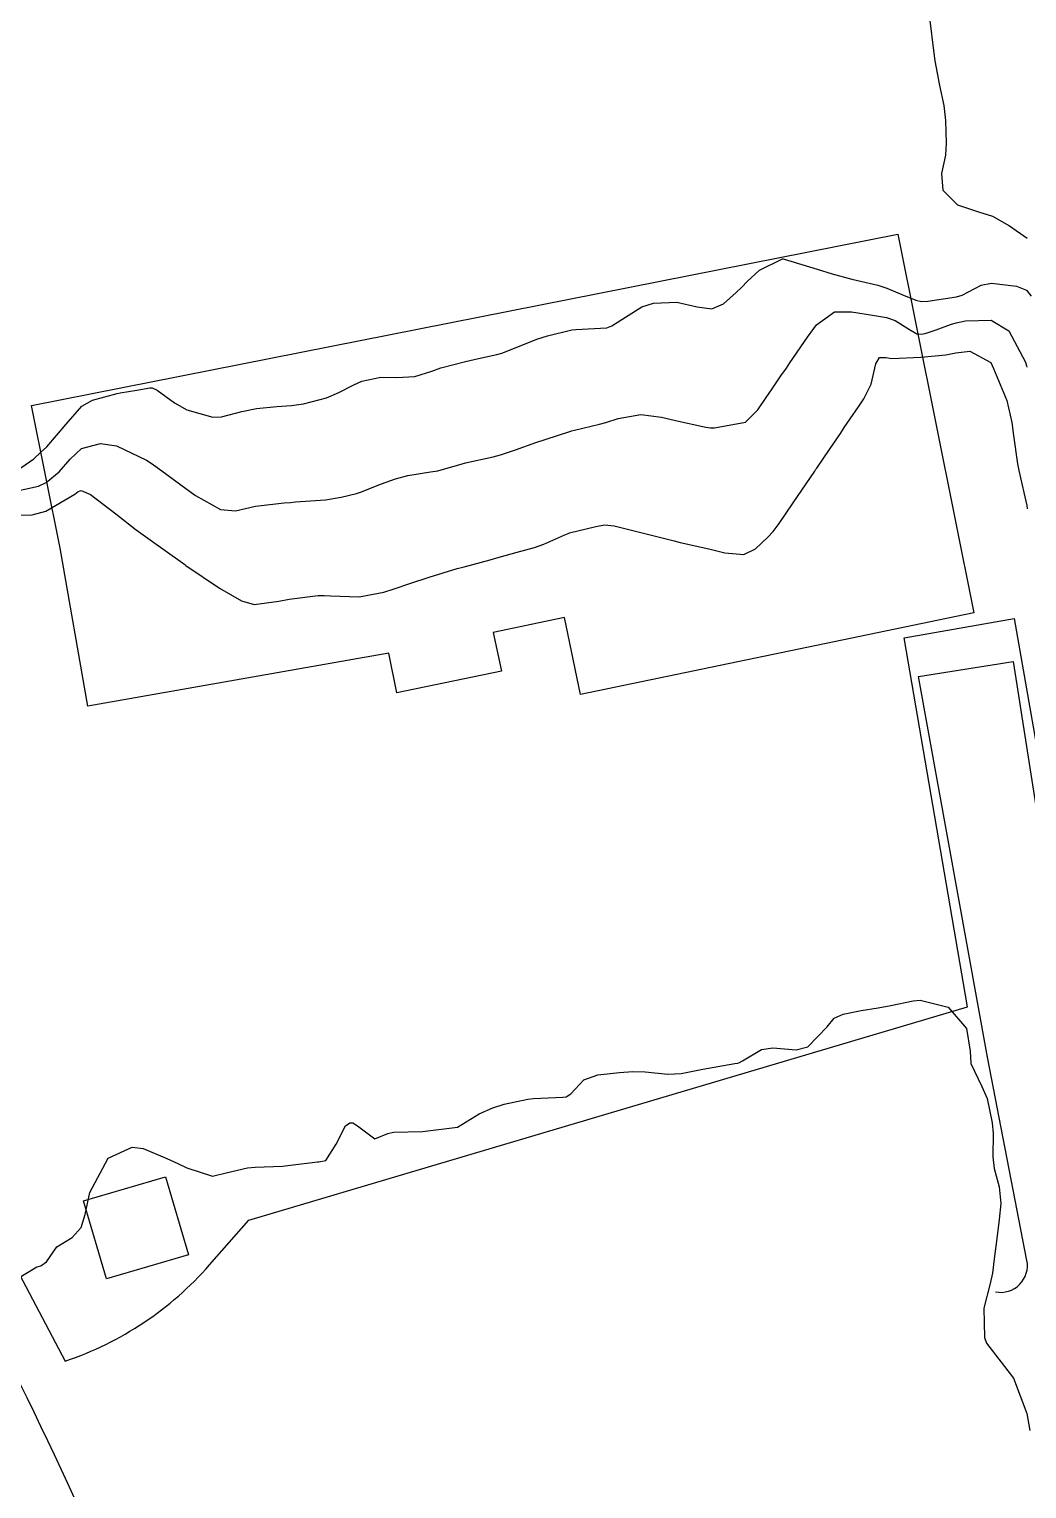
# Model space of a CAD drawing. Header units: metres. Extents: x 298520 to 308411, y 7433745 to 7450750.
# Drawn here: x 301180.5 to 301237.7, y 7443774.1 to 7443857.7 of the extents above; entities that cross this region are included whole.
import ezdxf

# ---------------------------------------------------------------- set-up
doc = ezdxf.new("R2010")
doc.units = ezdxf.units.M
doc.header["$LTSCALE"] = 10
for name, color, linetype in [('Area Verde e Lazer', 94, 'Continuous'), ('Curvas de Nivel 1m', 11, 'Continuous'), ('Curvas de Nivel 5m', 15, 'Continuous'), ('Edificações', 30, 'Continuous'), ('Vias Primárias', 230, 'Continuous')]:
    doc.layers.add(name, color=color, linetype=linetype)

msp = doc.modelspace()

# ---------------------------------------------------------------- linework, layer by layer
at = {"layer": 'Area Verde e Lazer', "elevation": 683.981}
msp.add_lwpolyline([(301244.649, 7444005.746), (301236.077, 7444004.442, 0), (301223.445, 7444002.521, -0.079964), (301213.851, 7444002.604, 0.078577), (301189.512, 7444002.881, -0.017587), (301163.614, 7444000.014, 0.012035), (301150.001, 7443998.659, 0.378668), (301143.289, 7443991.061, -0.057498), (301138.13, 7443946.2, 0.342844), (301149.93, 7443920.553, 0.077568), (301153.355, 7443919.402, 0.010024), (301179.654, 7443915.445, 0.021064), (301218.066, 7443912.089, 0.035305), (301232.21, 7443912.451, 0.299651), (301239.104, 7443918.007, -0.016754)], format="xyb", dxfattribs=at)
at = {"layer": 'Area Verde e Lazer'}
msp.add_lwpolyline([(301326.495, 7443876.39), (301327.851, 7443891.975), (301311.667, 7443897.158), (301221.21, 7443901.155), (301145.725, 7443908.025), (301129.064, 7443878.006), (301142.232, 7443857.624), (301156.923, 7443830.09), (301182.592, 7443781.426, 0.132111), (301190.853, 7443786.932), (301193.112, 7443789.506), (301234.258, 7443801.714), (301230.633, 7443822.851), (301236.94, 7443823.958), (301242.135, 7443794.348, 0.48999), (301249.12, 7443787.23), (301293.341, 7443792.4, 0.298143), (301303.449, 7443800.784), (301321.72, 7443860.091), (301325.295, 7443872.559, 0.050549), (301325.819, 7443873.924)], format="xyb", close=True, dxfattribs=at)
at = {"layer": 'Curvas de Nivel 1m', "flags": 128}
for points, elevation in [([(301232.111, 7443858.225), (301232.315, 7443856.505), (301232.391, 7443855.91), (301232.671, 7443854.501), (301232.907, 7443853.358), (301233.005, 7443852.497), (301233.049, 7443851.188), (301233.001, 7443850.497), (301232.776, 7443849.446), (301232.861, 7443848.499), (301233.7, 7443847.652), (301234.903, 7443847.264), (301235.691, 7443847.005), (301236.665, 7443846.45), (301237.676, 7443845.743)], 682), ([(301180.048, 7443832.591), (301180.791, 7443833.117), (301181.17, 7443833.47), (301181.53, 7443833.795), (301182.642, 7443835.094), (301183.553, 7443836.121), (301184.152, 7443836.479), (301185.561, 7443836.848), (301185.734, 7443836.886), (301186.69, 7443837.049), (301187.429, 7443837.177), (301187.565, 7443837.168), (301187.855, 7443837.036), (301188.846, 7443836.311), (301189.552, 7443835.91), (301191.044, 7443835.499), (301191.548, 7443835.513), (301192.708, 7443835.821), (301193.553, 7443835.988), (301194.706, 7443836.105), (301195.555, 7443836.167), (301196.23, 7443836.26), (301197.56, 7443836.608), (301198.26, 7443836.91), (301199.112, 7443837.355), (301199.573, 7443837.566), (301200.659, 7443837.797), (301201.577, 7443837.778), (301202.616, 7443837.821), (301203.582, 7443838.124), (301204.108, 7443838.319), (301205.591, 7443838.707), (301205.683, 7443838.728), (301206.087, 7443838.815), (301207.317, 7443839.082), (301207.597, 7443839.168), (301208.223, 7443839.415), (301209.605, 7443839.962), (301210.211, 7443840.16), (301211.61, 7443840.502), (301211.833, 7443840.525), (301213.612, 7443840.608), (301213.894, 7443840.726), (301215.624, 7443841.809), (301216.287, 7443842.033), (301217.627, 7443842.076), (301218.784, 7443841.823), (301219.623, 7443841.696), (301220.289, 7443841.981), (301221.023, 7443842.636), (301221.334, 7443842.936), (301221.642, 7443843.268), (301222.362, 7443843.913), (301223.662, 7443844.566), (301223.711, 7443844.56), (301225.654, 7443843.973), (301226.512, 7443843.71), (301227.646, 7443843.41), (301229.134, 7443843.052), (301229.638, 7443842.885), (301230.504, 7443842.527), (301231.311, 7443842.196), (301231.629, 7443842.117), (301231.998, 7443842.137), (301233.632, 7443842.394), (301233.963, 7443842.485), (301235.058, 7443843.053), (301235.643, 7443843.164), (301237.078, 7443843.009), (301237.638, 7443842.781), (301237.915, 7443842.437)], 683), ([(301179.494, 7443831.196), (301181.067, 7443831.547), (301181.503, 7443831.751), (301182.243, 7443832.368), (301182.875, 7443833.09), (301183.529, 7443833.695), (301184.621, 7443833.98), (301185.531, 7443833.859), (301187.251, 7443833.043), (301187.52, 7443832.862), (301188.128, 7443832.417), (301189.499, 7443831.41), (301190.062, 7443831.004), (301191.485, 7443830.208), (301192.338, 7443830.128), (301193.487, 7443830.39), (301195.135, 7443830.591), (301195.49, 7443830.615), (301195.788, 7443830.639), (301197.491, 7443830.766), (301198.388, 7443830.907), (301199.267, 7443831.122), (301199.498, 7443831.199), (301200.714, 7443831.669), (301201.509, 7443831.962), (301202.219, 7443832.156), (301203.516, 7443832.357), (301203.929, 7443832.432), (301205.329, 7443832.823), (301205.523, 7443832.874), (301207.1, 7443833.232), (301207.528, 7443833.344), (301208.371, 7443833.627), (301209.536, 7443834.042), (301210.077, 7443834.225), (301211.542, 7443834.694), (301211.587, 7443834.705), (301211.75, 7443834.748), (301213.187, 7443835.093), (301213.548, 7443835.197), (301214.255, 7443835.424), (301215.552, 7443835.649), (301216.734, 7443835.505), (301217.549, 7443835.311), (301219.289, 7443834.919), (301219.545, 7443834.887), (301219.769, 7443834.88), (301221.549, 7443835.213), (301222.268, 7443835.911), (301222.733, 7443836.618), (301223.071, 7443837.114), (301223.582, 7443837.856), (301223.891, 7443838.302), (301224.096, 7443838.602), (301225.107, 7443840.086), (301225.466, 7443840.582), (301225.615, 7443840.78), (301226.659, 7443841.533), (301227.623, 7443841.533), (301228.822, 7443841.347), (301229.62, 7443841.208), (301230.115, 7443841.03), (301230.946, 7443840.52), (301231.371, 7443840.274), (301231.61, 7443840.247), (301231.835, 7443840.283), (301232.466, 7443840.501), (301233.299, 7443840.811), (301233.617, 7443840.892), (301234.149, 7443841.013), (301235.619, 7443841.049), (301236.643, 7443840.45), (301237.595, 7443838.652), (301237.649, 7443838.439), (301237.664, 7443838.367)], 684), ([(301179.906, 7443786.174), (301180.969, 7443786.821), (301181.194, 7443786.883), (301181.512, 7443787.105), (301182.114, 7443787.966), (301182.987, 7443788.508), (301183.496, 7443789.082), (301183.742, 7443789.82), (301184.007, 7443791.075), (301185.043, 7443793.06), (301186.424, 7443793.672), (301187.049, 7443793.606), (301188.406, 7443793.026), (301189.039, 7443792.747), (301189.558, 7443792.489), (301191.028, 7443792.027), (301191.807, 7443792.206), (301193.036, 7443792.495), (301193.47, 7443792.53), (301195.038, 7443792.599), (301195.349, 7443792.626), (301197.042, 7443792.835), (301197.118, 7443792.843), (301197.517, 7443792.915), (301198.108, 7443793.854), (301198.646, 7443794.904), (301198.888, 7443795.079), (301199.066, 7443795.076), (301199.331, 7443794.896), (301200.324, 7443794.15), (301201.059, 7443794.458), (301201.39, 7443794.537), (301203.06, 7443794.573), (301205.063, 7443794.82), (301206.29, 7443795.592), (301207.08, 7443795.932), (301207.728, 7443796.149), (301209.088, 7443796.429), (301209.404, 7443796.46), (301211.09, 7443796.536), (301211.273, 7443796.565), (301211.547, 7443796.745), (301212.297, 7443797.542), (301213.104, 7443797.826), (301214.344, 7443797.95), (301215.106, 7443798.024), (301215.798, 7443798.002), (301217.105, 7443797.861), (301217.875, 7443797.902), (301219.108, 7443798.158), (301220.945, 7443798.466), (301221.112, 7443798.495), (301221.211, 7443798.53), (301221.38, 7443798.627), (301222.46, 7443799.276), (301223.121, 7443799.376), (301224.46, 7443799.256), (301225.121, 7443799.438), (301226.223, 7443800.574), (301226.631, 7443801.077), (301227.144, 7443801.3), (301228.182, 7443801.515), (301229.15, 7443801.668), (301229.878, 7443801.803), (301231.156, 7443802.066), (301231.56, 7443802.102), (301233.151, 7443801.693), (301234.212, 7443800.479), (301234.417, 7443799.18), (301234.459, 7443798.477), (301235.093, 7443797.152), (301235.388, 7443796.465), (301235.688, 7443795.08), (301235.732, 7443794.46), (301235.719, 7443793.129), (301235.798, 7443792.459), (301236.081, 7443791.401), (301236.183, 7443790.452), (301236.079, 7443789.529), (301235.938, 7443788.456), (301235.803, 7443787.279), (301235.692, 7443786.459), (301235.562, 7443785.863), (301235.209, 7443784.466), (301235.243, 7443782.783), (301235.36, 7443782.463), (301236.893, 7443780.44), (301237.661, 7443778.432), (301237.84, 7443777.454)], 686)]:
    msp.add_lwpolyline(points, dxfattribs=dict(at, elevation=elevation))
at = {"layer": 'Curvas de Nivel 5m', "elevation": 685, "flags": 128}
msp.add_lwpolyline([(301179.48, 7443829.876), (301180.693, 7443829.905), (301181.483, 7443830.118), (301183.151, 7443831.085), (301183.342, 7443831.236), (301183.496, 7443831.301), (301184.047, 7443831.074), (301185.482, 7443829.954), (301186.661, 7443829.048), (301187.464, 7443828.475), (301189.309, 7443827.148), (301189.444, 7443827.054), (301189.501, 7443827.009), (301191.43, 7443825.702), (301192.69, 7443824.977), (301193.421, 7443824.764), (301194.83, 7443824.949), (301195.424, 7443825.071), (301197.076, 7443825.274), (301197.427, 7443825.289), (301197.781, 7443825.27), (301199.426, 7443825.214), (301200.833, 7443825.472), (301201.431, 7443825.665), (301202.332, 7443825.963), (301203.438, 7443826.323), (301205.045, 7443826.826), (301205.356, 7443826.909), (301205.445, 7443826.93), (301206.933, 7443827.323), (301207.453, 7443827.48), (301208.482, 7443827.76), (301209.462, 7443828.023), (301210.002, 7443828.228), (301211.2, 7443828.753), (301211.39, 7443828.835), (301211.474, 7443828.863), (301212.972, 7443829.241), (301213.479, 7443829.331), (301214.035, 7443829.278), (301215.475, 7443828.908), (301216.33, 7443828.691), (301217.469, 7443828.409), (301217.817, 7443828.327), (301219.462, 7443827.96), (301220.377, 7443827.728), (301221.458, 7443827.639), (301222.131, 7443827.956), (301222.831, 7443828.616), (301223.138, 7443828.952), (301223.481, 7443829.401), (301224.281, 7443830.598), (301224.771, 7443831.324), (301225.52, 7443832.409), (301225.589, 7443832.512), (301225.636, 7443832.579), (301226.396, 7443833.705), (301226.986, 7443834.566), (301227.212, 7443834.898), (301227.551, 7443835.395), (301228.026, 7443836.088), (301228.338, 7443836.552), (301228.74, 7443837.383), (301229.017, 7443838.546), (301229.218, 7443838.923), (301229.597, 7443838.908), (301229.924, 7443838.863), (301231.597, 7443838.926), (301233.03, 7443839.064), (301233.6, 7443839.184), (301234.4, 7443839.277), (301235.595, 7443838.622), (301235.686, 7443838.459), (301235.758, 7443838.29), (301236.514, 7443836.45), (301236.803, 7443835.195), (301236.897, 7443834.446), (301237.139, 7443832.823), (301237.207, 7443832.443), (301237.5, 7443831.181), (301237.66, 7443830.438), (301237.682, 7443830.247)], dxfattribs=at)
at = {"layer": 'Edificações'}
for points in [[(301180.655, 7443836.159), (301230.268, 7443845.985), (301234.631, 7443824.284), (301212.099, 7443819.605), (301211.183, 7443824.017), (301207.109, 7443823.171), (301207.571, 7443820.946), (301201.592, 7443819.705), (301201.118, 7443821.985), (301183.894, 7443818.943), (301182.294, 7443828.002)], [(301183.645, 7443790.6), (301188.342, 7443791.987), (301189.661, 7443787.52), (301184.963, 7443786.133)]]:
    msp.add_lwpolyline(points, close=True, dxfattribs=at)
at = {"layer": 'Vias Primárias'}
msp.add_lwpolyline([(301186.356, 7443766.102, 0.034201), (301173.577, 7443792.089, -0.019837), (301153.248, 7443830.595, 0.019302), (301138.274, 7443859.032, 0.022967), (301126.554, 7443877.35, 0.014485), (301117.191, 7443889.818, 0.006947), (301108.768, 7443900.087), (301099.769, 7443910.752), (301095.623, 7443916.792, -0.692206), (301098.761, 7443921.289), (301105.487, 7443919.805), (301138.958, 7443913.277), (301148.004, 7443911.638), (301164.202, 7443908.514, 0.023243), (301187.983, 7443905.064, 0.01144), (301210.192, 7443903.402, 0.004327), (301233.555, 7443902.392), (301256.062, 7443902.298)], format="xyb", dxfattribs=at)
at = {"layer": 'Vias Primárias', "elevation": 678.588}
msp.add_lwpolyline([(301235.866, 7443785.391, 0.530687), (301237.67, 7443787.198), (301235.412, 7443798.843), (301231.457, 7443820.643), (301236.887, 7443821.495), (301239.16, 7443807), (301242.412, 7443788.812, 0.24381), (301243.563, 7443787.435, 0.125486), (301249.343, 7443786.582), (301273.045, 7443789.033), (301294.254, 7443791.251), (301296.516, 7443791.807, 0.259791), (301303.176, 7443798.187), (301317.657, 7443845.242), (301327.573, 7443877.775), (301328.322, 7443880.655), (301328.252, 7443882.555, 0.043892), (301328.012, 7443884.478, -0.142536), (301328.218, 7443887.356, 0.019823), (301329.251, 7443890.531)], format="xyb", dxfattribs=at)

doc.saveas('drawing.dxf')
